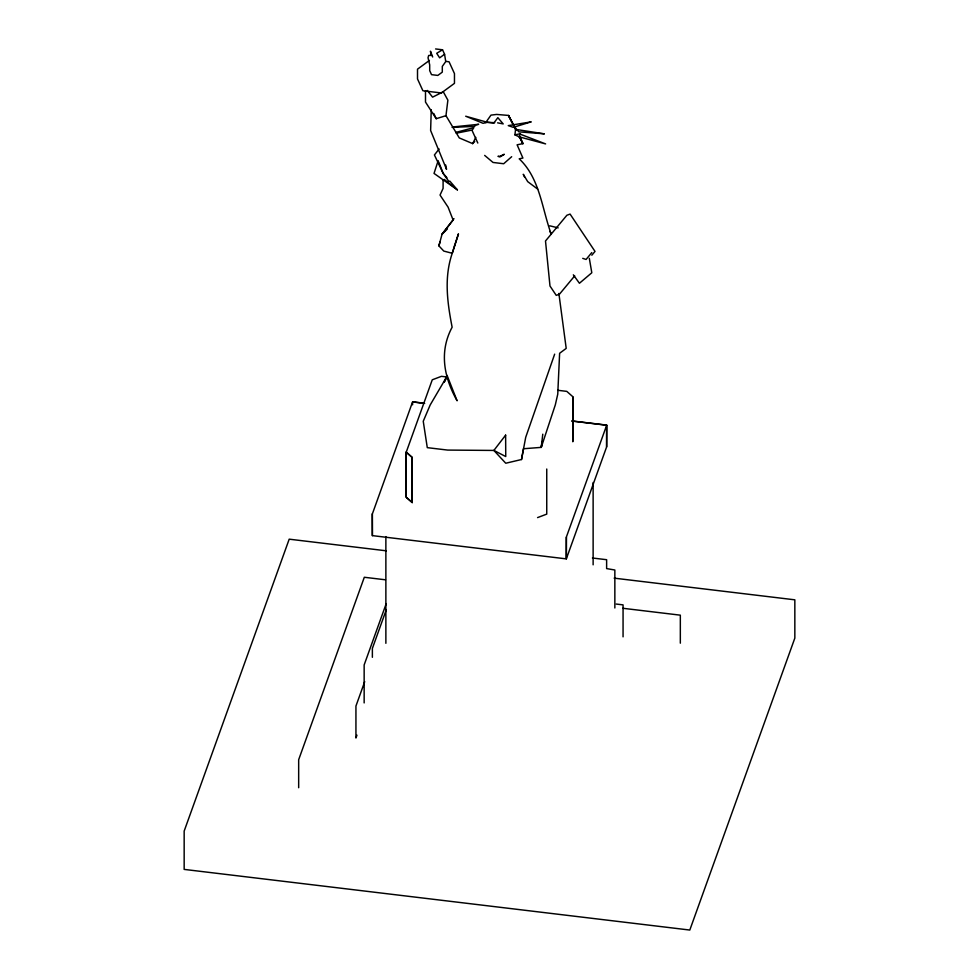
<?xml version="1.0" encoding="UTF-8"?>
<svg xmlns="http://www.w3.org/2000/svg" width="979" height="979" viewBox="0 0 979 979"><rect width="100%" height="100%" fill="white"/><g stroke="black" fill="none" stroke-linecap="round" stroke-linejoin="round"><path stroke-width="1.47" d="M406.212 452.163L406.212 497.271L412.245 502.57L412.232 457.462L406.212 452.163L406.236 497.259L412.232 502.57L412.245 457.462L406.236 452.176L432.265 379.803L441.443 376.328L446.338 376.915M546.747 469.014L546.747 514.122L537.569 517.597M572.788 396.654L572.788 441.762L572.776 396.666L566.768 391.367L557.7 390.278M372.289 513.865L372.375 535.623L566.327 558.874L606.625 446.901L606.637 425.106L571.981 420.958M446.913 377.184L444.221 382.116L447.06 375.373L457.095 400.79C443.891 377.27 438.984 351.669 452.127 327.219C447.33 302.511 443.891 277.522 452.249 253.28L443.781 251.077L438.886 245.851L440.085 241.813M566.413 537.141L566.327 558.874L566.315 537.19L606.711 425.167L606.625 446.901M431.249 109.734L430.625 130.501L446.546 169.355L445.69 165.023M446.889 376.511L430.173 404.988L423.246 421.264L427.285 447.648L447.684 450.083L493.881 450.438L505.751 463.238L521.513 459.518L523.459 448.749L541.24 447.379L542.782 434.186M474.742 141.49L472.673 143.619L459.286 137.929L445.971 115.681L447.88 100.152L443.279 91.769L432.583 97.154L427.272 90.435M549.941 231.399L551.214 234.116C541.913 208.625 539.906 178.264 519.176 158.806L522.908 158.06L517.108 144.806L522.908 143.632L519.849 136.632L519.029 136.803L520.228 134.184L545.609 143.913L519.029 136.803L514.905 134.821L515.737 128.163M558.874 293.443L566.205 348.389L559.621 353.272L557.749 394.194L555.313 404.878L541.24 447.379L542.158 441.48M521.513 459.518L525.711 437.307L554.652 354.153M541.24 447.379L542.378 441.468M438.886 245.851L442.067 234.177L453.987 218.66M438.2 160.617L434.027 173.418L457.401 189.865L449.802 181.078M386.228 603.615L364.151 664.961L364.151 702.922M386.326 609.66L372.375 648.416L372.375 657.301M364.714 681.653L355.94 706.043L355.94 738.031L356.968 735.156M472.673 143.619L475.806 137.366M485.755 122.522L490.981 115.118L496.671 114.433L508.48 115.436L516.288 130.011M439.106 149.016L434.419 154.963L443.157 173.393L448.774 181.348M591.793 252.582L586.078 259.459L582.738 258.358M574.71 275.858L559.462 294.202L556.243 295.364L549.99 286.003L545.499 240.993L566.878 215.258L570.096 214.083L595.012 251.419L591.842 255.225M447.427 228.939L442.067 234.177L453.106 220.006L448.101 207.169L440.036 195.066L443.095 188.409L443.095 179.891M511.674 156.713L503.683 163.738L493.024 162.453L484.666 155.404M429.402 60.441L417.507 69.179L417.507 78.932L422.904 90.753L441.382 92.968L454.464 83.35L454.464 73.596L449.067 61.775L446.155 61.432M444.564 54.237L439.644 57.847L436.707 53.294L442.532 49.782L444.564 54.237L445.751 61.567L442.3 66.376L442.3 72.14L437.833 75.42L431.531 74.661L429.695 70.635L429.695 64.871L428.031 57.773L428.667 55.485L431.617 55.24M425.498 90.974L425.498 102.061L436.218 118.704L445.971 115.681M456.238 132.3L473.836 127.662L472.343 129.999L456.226 133.217M514.905 134.821L520.449 133.719M453.485 126.891L478.682 124.296L475.525 125.018L474.656 126.377L452.09 127.38M494.701 122.693L487.407 122.314L465.698 116.22L483.039 123.305L487.407 122.314L493.857 123.024L497.846 117.664L503.206 123.905L497.613 122.84M435.582 48.95L442.532 49.782M412.685 401.843L424.556 403.275M412.648 401.953L424.519 403.372M571.932 421.056L606.601 425.216M592.417 558.006L606.625 559.707L606.625 568.591L614.849 570.011L614.849 607.983M386.375 550.822L289.197 539.172L184.162 831.098L184.162 869.401L689.803 930.05L794.838 638.112L794.838 599.821L614.151 578.148M616.256 604.055L623.06 604.875L623.06 636.852M385.481 579.801L364.31 577.267L298.668 759.716L298.668 787.728M622.877 608.277L680.332 615.167L680.332 643.179M549.757 225.819L558.189 227.862M537.704 189.118L527.718 181.653L523.263 174.262L524.536 176.979M444.282 179.426L457.401 189.865M446.95 177.786L443.157 173.393L438.751 162.037M573.327 274.805L579.433 283.261L591.805 272.762L589.309 258.285M513.29 124.835L508.48 115.436L513.265 124.627M514.66 127.527L516.031 130.207M514.648 127.343L516.019 130.06M433.758 113.478L436.218 118.704M472.062 130.44L477.801 143.032M432.681 57.015L430.442 51.189L431.103 55.558M412.6 404.792L412.587 401.892L372.363 513.926L372.375 535.623M593.127 482.5L593.127 564.822M385.873 536.602L385.873 643.313M454.55 245.839L452.249 253.28L458.478 233.834L454.55 245.839M505.629 435.141L493.881 450.438L505.751 456.544L505.629 435.141M504.136 154.376L500.208 156.836L497.968 156.31L499.498 156.493L504.136 154.376M530.948 121.922L513.314 127.343L508.26 125.618L530.948 121.922M544.226 133.829L518.87 131.847L516.949 129.583L544.226 133.829M522.908 143.632L519.47 136.925L522.908 143.632"/></g></svg>
